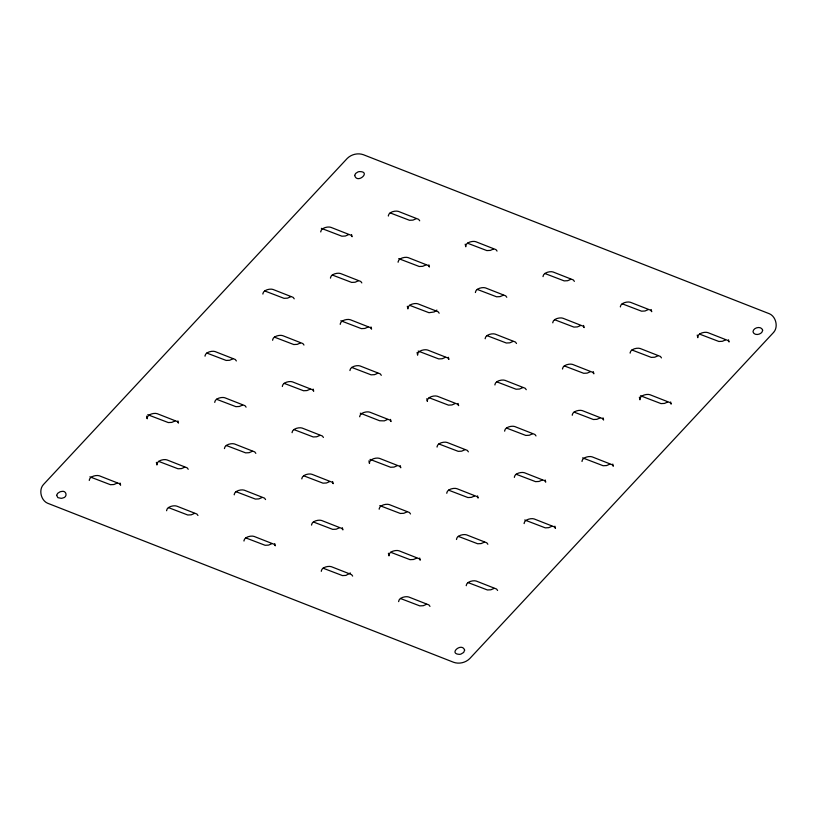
<?xml version="1.0" encoding="UTF-8"?>
<svg xmlns="http://www.w3.org/2000/svg" width="817" height="817" viewBox="0 0 817 817"><rect width="100%" height="100%" fill="white"/><g stroke="black" fill="none" stroke-linecap="round" stroke-linejoin="round"><path stroke-width="1.23" d="M773.76 332.223C778.427 326.871 775.976 316.7 769.553 313.82L363.514 154.76C357.999 152.718 351.412 154.26 347.266 158.396L43.464 484.532C38.481 489.822 40.942 500.259 47.457 503.17L453.496 662.24C459.011 664.292 465.588 662.72 469.734 658.604L773.546 332.468M436.891 310.082L434.154 311.971L428.986 312.707L409.572 305.292M350.36 572.962L345.918 575.413L342.456 575.587L323.052 568.172M493.529 249.011L490.323 250.41L486.861 250.584L467.436 243.17M377.791 373.257L374.574 374.656L371.122 374.84L351.708 367.415M319.917 435.379L316.72 436.778L313.248 436.962L293.834 429.538M262.053 497.502L258.846 498.901L255.384 499.075L235.96 491.66M358.316 280.834L355.109 282.233L351.647 282.406L332.233 275.002M300.442 342.966L297.235 344.365L293.773 344.539L274.369 337.125M406.999 511.891L403.792 513.29L400.33 513.464L379.782 505.611M416.18 218.721L412.973 220.11L409.511 220.284L390.097 212.88M174.971 420.99L171.764 422.399L168.292 422.563L147.744 414.709M242.578 405.089L239.371 406.478L235.899 406.662L216.495 399.247M184.713 467.212L181.497 468.601L178.035 468.774L158.621 461.37M252.32 451.29L249.114 452.689L245.641 452.863L226.227 445.459M580.611 325.523L577.405 326.912L573.932 327.096L554.529 319.682M329.66 481.591L326.453 482.99L322.981 483.164L303.577 475.749M522.737 387.646L519.53 389.045L516.068 389.219L496.654 381.805M590.354 371.735L587.137 373.124L583.675 373.298L564.251 365.893M464.863 449.769L461.666 451.168L458.204 451.341L438.78 443.927M532.48 433.858L529.263 435.257L525.801 435.43L506.387 428.016M667.693 402.025L664.476 403.424L661.014 403.598L640.467 395.745M609.819 464.158L606.612 465.557L603.14 465.731L582.603 457.867M484.348 542.182L481.131 543.581L477.669 543.754L458.255 536.35M348.583 234.632L345.377 236.021L341.894 236.205L321.357 228.341M290.709 296.755L287.502 298.154L284.03 298.328L264.626 290.913M232.835 358.877L229.628 360.277L226.166 360.44L206.752 353.036M425.923 264.933L422.716 266.322L419.244 266.495L398.696 258.642M368.058 327.055L364.852 328.444L361.38 328.628L340.832 320.764M117.107 483.123L113.89 484.522L110.428 484.695L89.88 476.832M310.184 389.178L306.978 390.567L303.515 390.74L284.091 383.336M503.272 295.223L500.055 296.622L496.593 296.796L477.179 289.381M445.398 357.346L442.191 358.745L438.719 358.918L418.181 351.065M194.446 513.423L191.239 514.822L187.767 514.996L168.363 507.571M513.005 341.435L509.798 342.834L506.326 343.007L486.912 335.593M387.524 419.478L384.317 420.867L379.639 420.755L360.307 413.188M455.14 403.557L451.924 404.956L448.462 405.13L429.048 397.716M648.218 309.612L645.001 311.001L641.539 311.175L622.125 303.771M271.795 543.713L268.579 545.113L265.117 545.286L245.703 537.872M657.951 355.824L654.744 357.213L651.272 357.386L631.868 349.972M725.557 339.913L722.351 341.302L718.878 341.475L699.475 334.071M600.076 417.947L596.87 419.335L593.397 419.509L573.994 412.095M474.606 495.98L471.399 497.369L467.927 497.553L448.523 490.139M542.212 480.069L539.006 481.458L535.533 481.632L516.119 474.228M416.741 558.103L413.525 559.492L410.063 559.665L390.649 552.261M551.955 526.281L548.748 527.67L545.276 527.853L524.728 519.99M426.474 604.314L423.267 605.714L419.795 605.887L400.391 598.463M494.081 588.403L490.874 589.792L487.412 589.966L467.998 582.562M570.869 279.312L567.662 280.711L564.2 280.885L544.786 273.47M397.266 465.68L394.06 467.079L390.587 467.253L370.04 459.389M339.402 527.802L336.195 529.202L332.723 529.375L313.309 521.961M419.703 220.794L418.641 219.344L398.42 211.409C395.775 210.418 388.78 211.746 388.289 215.811L388.412 216.035M468.386 451.842L467.324 450.392L447.103 442.457C444.468 441.476 437.452 442.794 436.983 446.868L437.095 447.083M497.594 590.466L496.542 589.026L476.321 581.081C473.676 580.101 466.67 581.428 466.19 585.493L466.303 585.718M188.227 469.285L187.164 467.835L166.944 459.9C164.299 458.909 157.303 460.237 156.813 464.301L156.976 464.985L156.374 462.361M526.26 389.719L525.198 388.269L504.977 380.334C502.332 379.354 495.327 380.671 494.847 384.736L494.959 384.96M246.091 407.162L245.039 405.712L224.818 397.767C222.163 396.796 215.177 398.114 214.687 402.178L214.8 402.403M574.382 281.385L573.33 279.945L553.099 272C550.454 271.019 543.468 272.347 542.978 276.412L543.091 276.626M497.042 251.085L495.99 249.645L475.76 241.699C473.114 240.719 466.129 242.046 465.629 246.111L465.792 246.795L465.19 244.16M236.358 360.951L235.306 359.5L215.075 351.565C212.43 350.585 205.435 351.913 204.944 355.967L205.067 356.181M265.566 499.575L264.514 498.135L244.283 490.19C241.638 489.209 234.653 490.537 234.152 494.602L234.275 494.816M506.775 297.296L505.723 295.846L485.502 287.911C482.847 286.93 475.862 288.258 475.371 292.323L475.494 292.537M535.993 435.931L534.941 434.481L514.71 426.535C512.055 425.565 505.069 426.893 504.579 430.947L504.702 431.172M410.512 513.964L409.46 512.514L389.239 504.579C386.604 503.599 379.588 504.916 379.108 508.981L379.221 509.205M303.965 345.04L302.913 343.589L282.682 335.644C280.027 334.674 273.041 335.991 272.551 340.056L272.674 340.27M352.648 576.087L351.596 574.637L331.375 566.702C328.72 565.721 321.724 567.039 321.244 571.103L321.357 571.328M294.222 298.828L293.17 297.378L272.949 289.432C270.294 288.462 263.309 289.79 262.819 293.844L262.931 294.069M323.43 437.452L322.378 436.012L302.157 428.067C299.502 427.097 292.527 428.414 292.026 432.479L292.139 432.693M255.833 453.374L254.781 451.924L234.55 443.978C231.905 442.998 224.91 444.325 224.42 448.39L224.542 448.604M197.959 515.496L196.917 514.046L176.676 506.101C174.021 505.12 167.046 506.448 166.556 510.513L166.668 510.737M361.829 282.917L360.777 281.467L340.556 273.532C337.901 272.541 330.916 273.869 330.425 277.933L330.548 278.148M661.464 357.897L660.412 356.447L640.181 348.502C637.526 347.531 630.55 348.849 630.06 352.913L630.173 353.138M487.851 544.265L486.809 542.815L466.578 534.869C463.933 533.899 456.948 535.217 456.448 539.281L456.57 539.496M381.304 375.33L380.252 373.88L360.021 365.945C357.366 364.974 350.391 366.292 349.89 370.356L350.013 370.571M429.987 606.388L428.945 604.937L408.714 596.992C406.049 596.022 399.074 597.339 398.584 601.404L398.696 601.629M516.507 343.508L515.466 342.057L495.235 334.122C492.58 333.142 485.604 334.47 485.114 338.524L485.227 338.749M439.168 313.207L438.116 311.757L417.895 303.822C415.24 302.841 408.265 304.169 407.765 308.223L407.918 308.918L407.326 306.283M728.519 339.811L729.07 341.976L728.018 340.536L707.788 332.59C705.142 331.61 698.147 332.938 697.667 337.002L697.82 337.687L697.228 335.052M651.169 309.52L651.731 311.685L650.679 310.235L630.448 302.3C627.803 301.32 620.797 302.647 620.317 306.702L620.44 306.926M670.645 401.944L671.196 404.109L670.154 402.658L649.923 394.713C647.278 393.733 640.283 395.06 639.803 399.125L639.946 399.809L639.364 397.174M583.563 325.432L584.124 327.597L583.072 326.146L562.842 318.211C560.196 317.231 553.201 318.548 552.721 322.613L552.833 322.838M593.305 371.643L593.857 373.808L592.815 372.358L572.574 364.423C569.929 363.442 562.933 364.77 562.453 368.824L562.576 369.049M603.038 417.844L603.589 420.009L602.548 418.57L582.317 410.624C579.662 409.654 572.686 410.982 572.186 415.036L572.298 415.261M612.781 464.066L613.332 466.231L612.28 464.781L592.059 456.836C589.404 455.866 582.419 457.183 581.929 461.248L582.051 461.462M545.174 479.967L545.725 482.132L544.673 480.692L524.443 472.747C521.797 471.766 514.812 473.104 514.312 477.159L514.434 477.373M554.906 526.179L555.468 528.344L554.406 526.904L534.185 518.958C531.53 517.978 524.545 519.306 524.054 523.37L524.177 523.595M428.884 264.841L429.436 267.006L428.384 265.556L408.153 257.61C405.498 256.63 398.522 257.958 398.032 262.022L398.145 262.247M448.359 357.254L448.911 359.419L447.859 357.979L427.638 350.033C424.983 349.053 417.987 350.381 417.507 354.445L417.661 355.129L417.068 352.495M458.082 403.465L458.643 405.63L457.602 404.18L437.371 396.245C434.715 395.275 427.73 396.592 427.24 400.647L427.393 401.341L426.801 398.706M477.567 495.888L478.119 498.053L477.067 496.603L456.846 488.658C454.181 487.688 447.195 489.015 446.715 493.07L446.828 493.294M351.535 234.54L352.086 236.705L351.044 235.255L330.814 227.31C328.158 226.34 321.173 227.657 320.683 231.722L320.805 231.946M371.01 326.953L371.572 329.118L370.52 327.678L350.289 319.733C347.633 318.753 340.658 320.08 340.158 324.145L340.28 324.369M390.485 419.376L391.047 421.541L389.985 420.101L369.764 412.156C367.119 411.176 360.123 412.503 359.633 416.568L359.756 416.782M400.218 465.588L400.779 467.753L399.727 466.313L379.497 458.368C376.841 457.387 369.866 458.715 369.376 462.769L369.519 463.464L368.927 460.829M419.703 558.011L420.255 560.176L419.203 558.726L398.972 550.791C396.327 549.81 389.331 551.138 388.841 555.192L388.994 555.877L388.412 553.252M313.146 389.076L313.697 391.241L312.645 389.801L292.415 381.856C289.769 380.875 282.784 382.203 282.294 386.267L282.416 386.482M332.611 481.499L333.173 483.664L332.121 482.214L311.89 474.279C309.255 473.298 302.249 474.616 301.769 478.691L301.882 478.905M342.354 527.711L342.905 529.876L341.853 528.436L321.622 520.49C318.977 519.51 311.992 520.837 311.502 524.902L311.614 525.117M274.747 543.622L275.298 545.797L274.246 544.336L254.026 536.401C251.37 535.421 244.385 536.749 243.895 540.813L244.017 541.028M177.922 420.908L178.484 423.073L177.442 421.623L157.201 413.688C154.566 412.708 147.571 414.025 147.08 418.09L147.223 418.784L146.641 416.139M120.058 483.031L120.61 485.196L119.568 483.746L99.337 475.8C96.682 474.83 89.696 476.148 89.216 480.212L89.329 480.437M56.649 495.368L57.874 497.655L61.224 498.329A5.157 3.503 -14.4 0 0 62.633 498.043C68.056 497.339 66.575 489.792 61.255 491.528A5.147 3.503 -14.4 0 0 59.866 491.905L57.599 493.386L56.649 495.368M354.67 175.43C357.131 184.581 371.868 171.294 359.286 171.601A5.157 3.503 -14.4 0 0 357.887 171.978L355.63 173.449L354.67 175.43M464.628 650.128L463.668 652.446L460.951 654.08A5.157 3.503 -14.4 0 1 459.532 654.356C447.941 653.968 461.809 641.927 464.628 650.128M762.649 330.201C762.455 334.623 754.193 336.39 752.988 331.804C753.172 327.382 761.434 325.605 762.649 330.201"/></g></svg>
